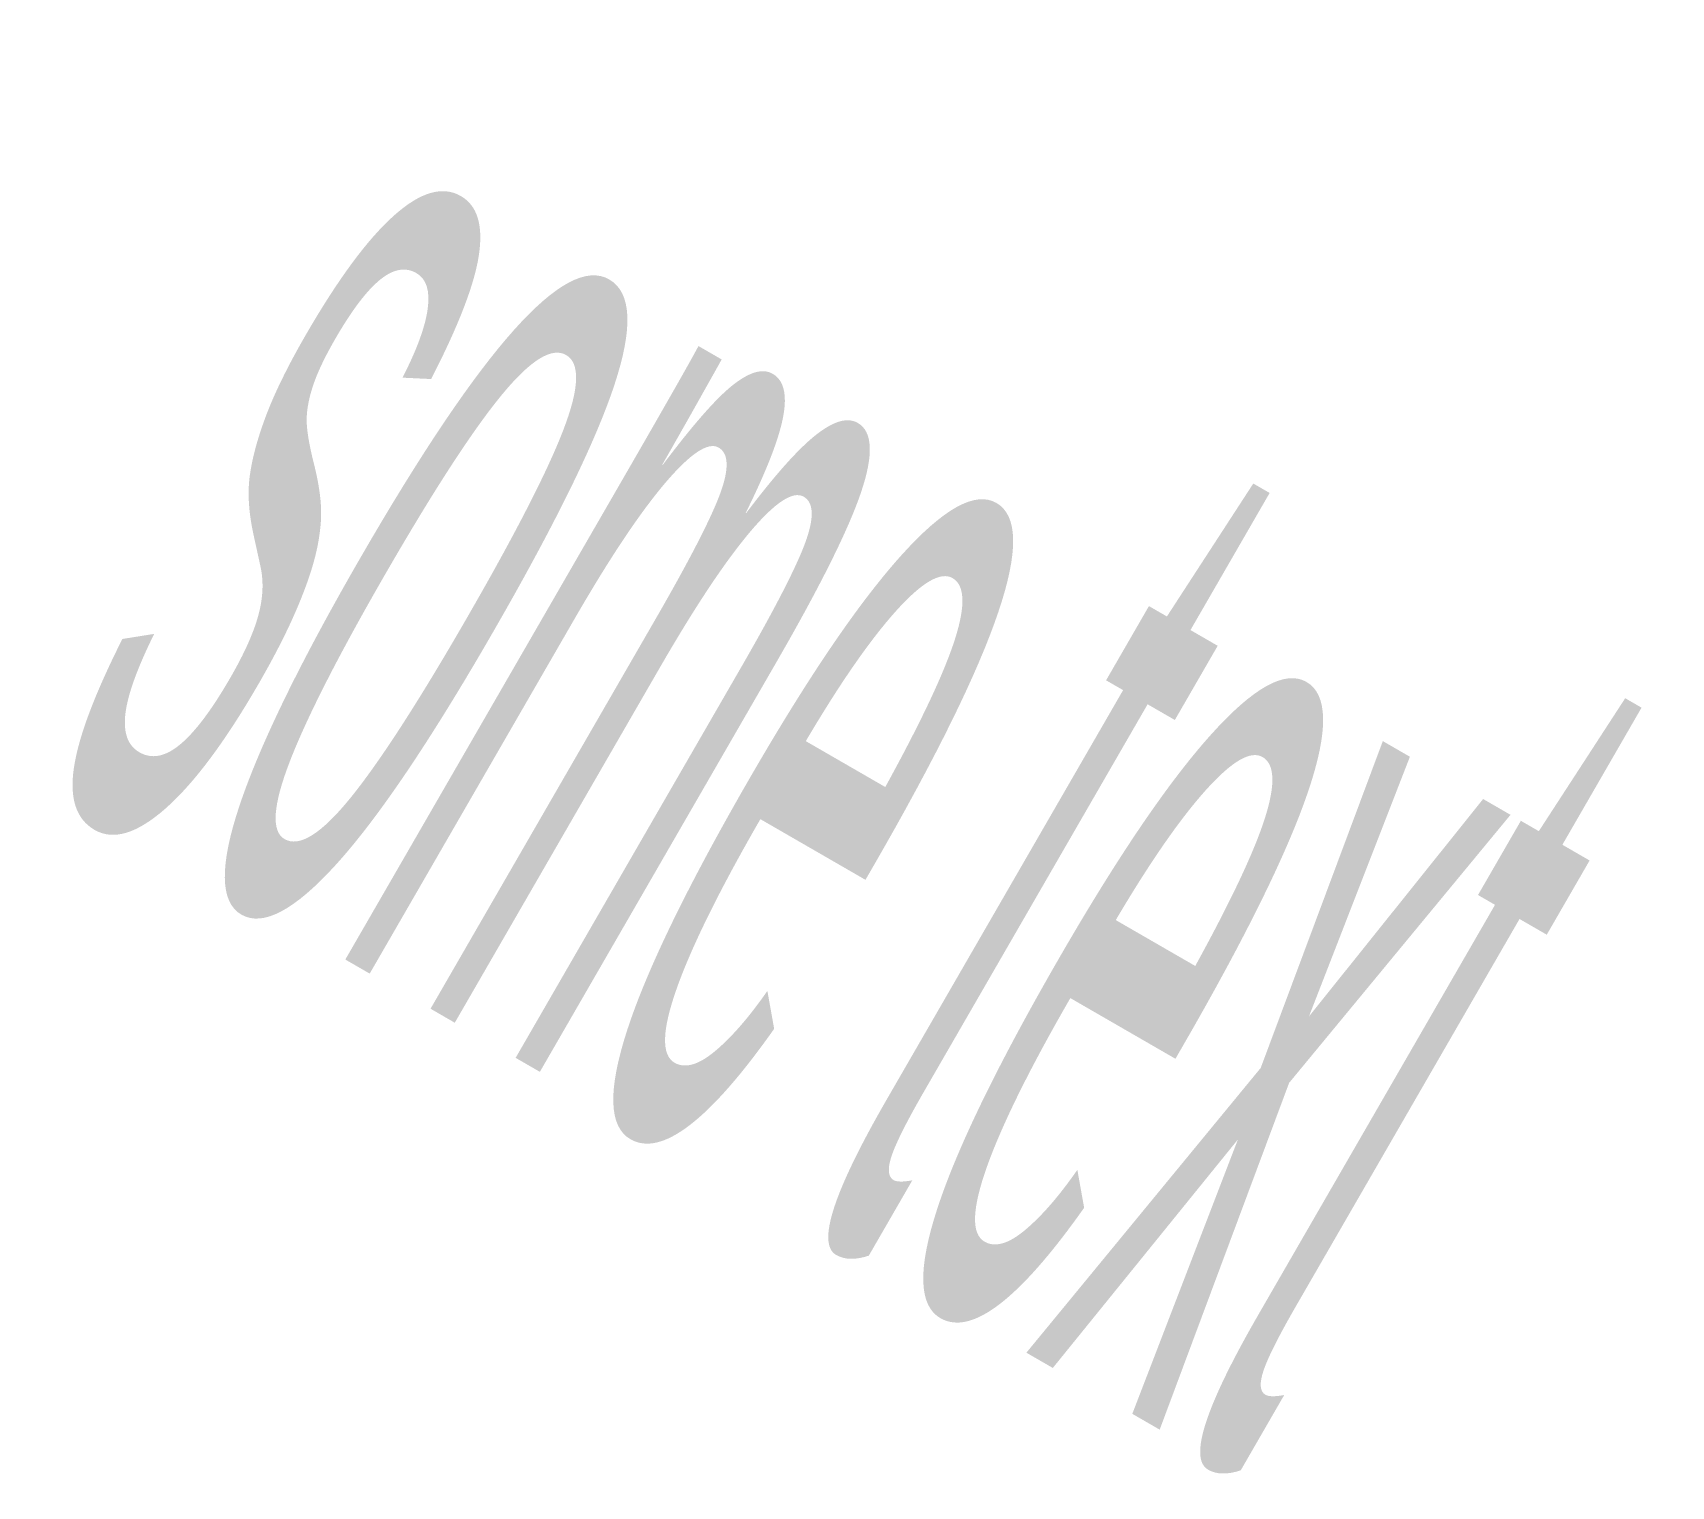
# Model space of a CAD drawing. Header units: metres. Extents: x 2.84 to 8.17, y 3.68 to 8.41.
import ezdxf
from ezdxf.enums import TextEntityAlignment as Align

# ---------------------------------------------------------------- set-up
doc = ezdxf.new("R2010")
doc.units = ezdxf.units.M
doc.styles.get("Standard").update_dxf_attribs({"font": 'arial.ttf'})

# ---------------------------------------------------------------- blocks, each defined once
blk = doc.blocks.new('TEXTBLOCK')
blk.add_text('some text', height=1).set_placement((2, 1), align=Align.CENTER)
blk = doc.blocks.new('TEXTBLOCK2')
at = {"width": 6}
blk.add_text('some text', height=0.5, dxfattribs=at).set_placement((6, 0.5), align=Align.CENTER)

msp = doc.modelspace()

# ---------------------------------------------------------------- block references
at = {"rotation": 330}
for name, xscale, yscale in [('TEXTBLOCK', 0.75, 3), ('TEXTBLOCK2', 0.25, 6)]:
    msp.add_blockref(name, (2, 3), dxfattribs=dict(at, xscale=xscale, yscale=yscale))

# ---------------------------------------------------------------- texts
at = {"width": 0.25}
msp.add_text('some text', height=3, rotation=330, dxfattribs=at).set_placement((4.799, 4.8481), align=Align.CENTER)

doc.saveas('drawing.dxf')
